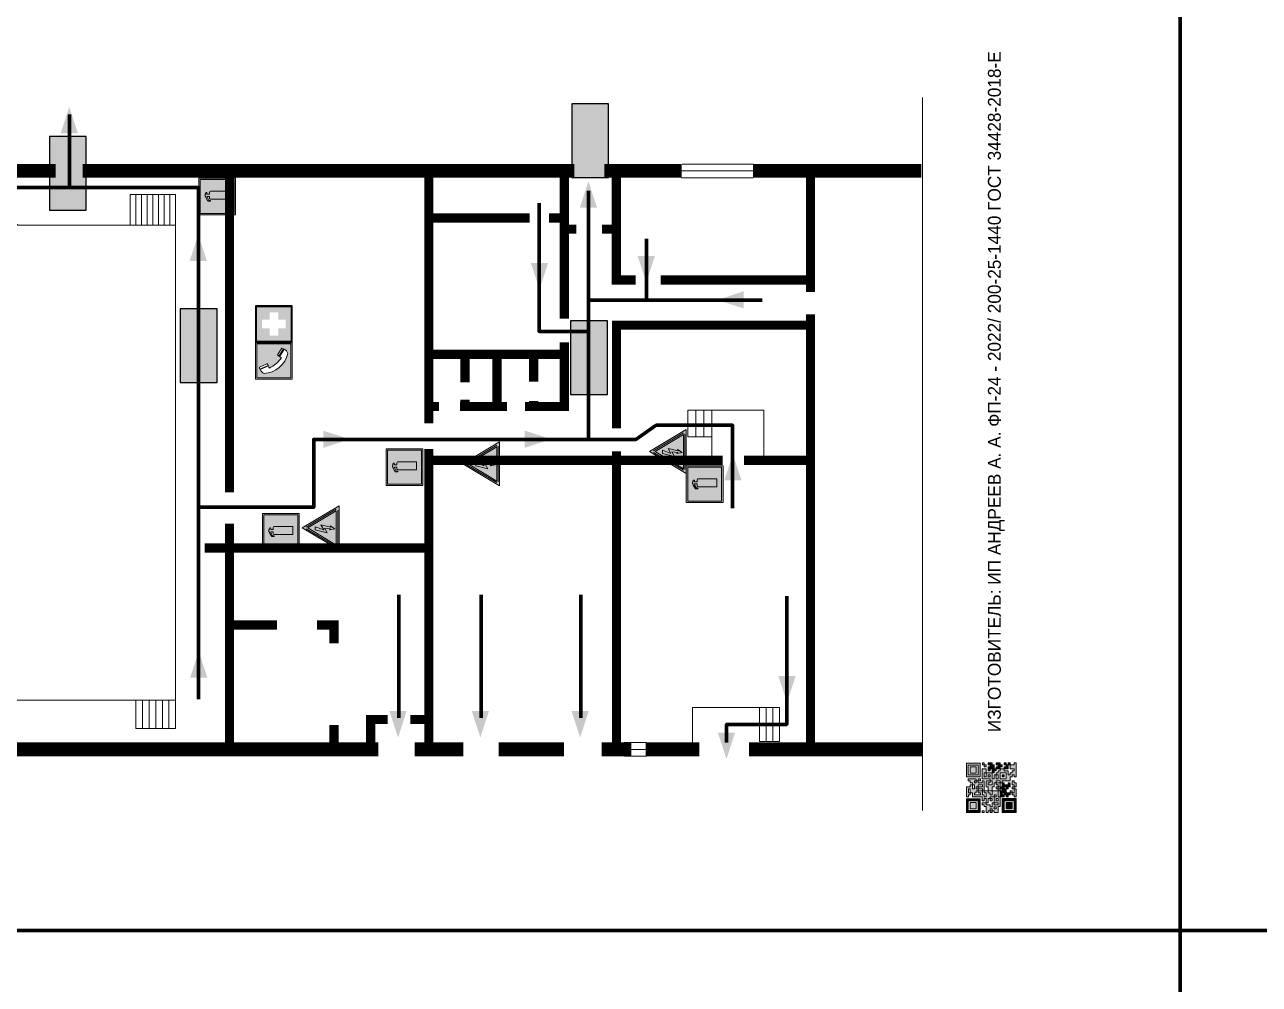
# Model space of a CAD drawing. Header units: millimetres. Extents: x 13114 to 67229, y 22859 to 38520.
# Drawn here: x 20794 to 21062.5, y 25845.2 to 26053.9 of the extents above; entities that cross this region are included whole.
import ezdxf

# ---------------------------------------------------------------- set-up
doc = ezdxf.new("R2010")
doc.units = ezdxf.units.MM
doc.layers.add('План_Штампы', color=7, linetype='Continuous')
doc.styles.add('обычный', font='arial.ttf')

# ---------------------------------------------------------------- blocks, each defined once
blk = doc.blocks.new('A$C3AD82952')
at = {"true_color": 0xf5f5ff}
h = blk.add_hatch(color=7, dxfattribs=at)
h.dxf.hatch_style = 1
h.paths.add_polyline_path([(8.21, 8.73, 0.414214), (7.89, 9.05), (7.22, 9.05), (7.22, 9.92), (7.59, 9.92, 1), (7.57, 10.36), (7.22, 10.36), (7.22, 10.6), (6.43, 10.6), (6.43, 10.36), (6.01, 10.36), (4.74, 9.59), (4.74, 8.69), (4.98, 8.73), (4.98, 9.26), (6.12, 9.91), (6.43, 9.91), (6.43, 9.05), (5.76, 9.05, 0.414214), (5.44, 8.73), (5.44, 2.2), (8.21, 2.2)], flags=0)
h.paths.add_polyline_path([(12.8, 12.8), (0, 12.8), (0, 0), (12.8, 0)])
h.paths.add_polyline_path([(0.51, 12.29), (12.29, 12.29), (12.29, 0.51), (0.51, 0.51)], flags=16)
h.paths.add_polyline_path([(4.74, 9.59), (6.01, 10.36), (6.43, 10.36), (6.43, 10.6), (7.22, 10.6), (7.22, 10.36), (7.59, 10.36, -0.94586), (7.59, 9.92), (7.22, 9.92), (7.22, 9.05), (7.89, 9.05, -0.414214), (8.21, 8.73), (8.21, 2.2), (5.44, 2.2), (5.44, 8.73, -0.414214), (5.76, 9.05), (6.43, 9.05), (6.43, 9.91), (6.12, 9.91), (4.98, 9.26), (4.98, 8.73), (4.74, 8.69)], flags=0)
h = blk.add_hatch(color=242)
h.dxf.hatch_style = 1
h.paths.add_polyline_path([(12.29, 12.29), (0.51, 12.29), (0.51, 0.51), (12.29, 0.51)])
h.paths.add_polyline_path([(4.74, 8.69), (4.74, 9.59), (6.01, 10.36), (6.43, 10.36), (6.43, 10.6), (7.22, 10.6), (7.22, 10.36), (7.59, 10.36, -0.94586), (7.59, 9.92), (7.22, 9.92), (7.22, 9.05), (7.89, 9.05, -0.414214), (8.21, 8.73), (8.21, 2.2), (5.44, 2.2), (5.44, 8.73, -0.414214), (5.76, 9.05), (6.43, 9.05), (6.43, 9.91), (6.12, 9.91), (4.98, 9.26), (4.98, 8.73)], flags=16)
h = blk.add_hatch(color=7, dxfattribs=at)
h.dxf.hatch_style = 1
h.paths.add_polyline_path([(8.21, 8.73, 0.414214), (7.89, 9.05), (7.22, 9.05), (7.22, 9.92), (7.59, 9.92, 1), (7.57, 10.36), (7.22, 10.36), (7.22, 10.6), (6.43, 10.6), (6.43, 10.36), (6.01, 10.36), (4.74, 9.59), (4.74, 8.69), (4.98, 8.73), (4.98, 9.26), (6.12, 9.91), (6.43, 9.91), (6.43, 9.05), (5.76, 9.05, 0.414214), (5.44, 8.73), (5.44, 2.2), (8.21, 2.2)])
at = {"color": 242, "lineweight": 5}
for p, q in [((0, 0), (0, 12.8)), ((0, 12.8), (12.8, 12.8)), ((6.01, 10.36), (4.74, 9.59)), ((4.74, 9.59), (4.74, 8.69)), ((4.74, 8.69), (4.98, 8.73)), ((4.98, 9.26), (6.12, 9.91)), ((4.98, 8.73), (4.98, 9.26)), ((5.44, 2.2), (5.44, 8.73)), ((5.76, 9.05), (6.43, 9.05)), ((6.01, 10.36), (6.43, 10.36)), ((6.12, 9.91), (6.43, 9.91)), ((7.22, 10.6), (6.43, 10.6)), ((6.43, 10.6), (6.43, 10.36)), ((6.43, 9.91), (6.43, 9.05)), ((7.22, 10.36), (7.22, 10.6)), ((7.59, 10.36), (7.22, 10.36)), ((7.22, 9.05), (7.22, 9.92)), ((7.59, 9.92), (7.22, 9.92)), ((7.89, 9.05), (7.22, 9.05)), ((8.21, 2.2), (8.21, 8.73)), ((12.8, 0), (12.8, 12.8)), ((0, 0), (12.8, 0)), ((5.44, 2.2), (8.21, 2.2))]:
    blk.add_line(p, q, dxfattribs=at)
blk.add_lwpolyline([(0.51, 12.29), (12.29, 12.29), (12.29, 0.51), (0.51, 0.51)], close=True, dxfattribs=at)
for centre, radius, start, end in [((5.76, 8.73), 0.32, 90, 180), ((7.58, 10.14), 0.223, 273.1875, 86.8125), ((7.89, 8.73), 0.32, 0, 90)]:
    blk.add_arc(centre, radius, start, end, dxfattribs=at)
blk = doc.blocks.new('A$C3E6D3DDE')
at = {"lineweight": 5}
h = blk.add_hatch(color=40, dxfattribs=at)
h.paths.add_polyline_path([(24.1, 1.45), (16.46, -11.35), (31.74, -11.35)])
h.paths.add_polyline_path([(24.09, -0.46), (30.03, -10.41), (18.14, -10.41)], flags=16)
h.paths.add_polyline_path([(24.54, -3.08), (23.41, -6.02), (25.13, -5.01), (24.33, -8.5), (24.82, -8.27), (23.79, -9.86), (23.4, -8.04), (23.8, -8.43), (24.04, -6.29), (22.39, -7.25), (23.44, -3.08)], flags=0)
h = blk.add_hatch(color=256, dxfattribs=at)
h.paths.add_polyline_path([(24.37, 0.03, 0.567511), (23.82, 0.03), (17.59, -10.4, 0.582454), (17.86, -10.88), (30.32, -10.88, 0.582149), (30.6, -10.4)])
h.paths.add_polyline_path([(24.09, -0.46), (18.14, -10.41), (30.03, -10.41)], flags=16)
h.paths.add_polyline_path([(24.54, -3.08), (23.41, -6.02), (25.13, -5.01), (24.33, -8.5), (24.82, -8.27), (23.79, -9.86), (23.4, -8.04), (23.8, -8.43), (24.04, -6.29), (22.39, -7.25), (23.44, -3.08)], flags=0)
h = blk.add_hatch(color=40, dxfattribs=at)
h.paths.add_polyline_path([(24.09, -0.46), (18.14, -10.41), (30.03, -10.41)])
h.paths.add_polyline_path([(24.82, -8.27), (23.79, -9.86), (23.4, -8.04), (23.8, -8.43), (24.04, -6.29), (22.39, -7.25), (23.44, -3.08), (24.54, -3.08), (23.41, -6.02), (25.13, -5.01), (24.33, -8.5)], flags=16)
at = {"color": 40, "lineweight": 5}
for p, q in [((16.46, -11.35), (24.1, 1.45)), ((24.1, 1.45), (31.74, -11.35))]:
    blk.add_line(p, q, dxfattribs=at)
at = {"lineweight": 5}
for p, q in [((17.59, -10.4), (23.82, 0.03)), ((24.37, 0.03), (30.6, -10.4)), ((18.14, -10.41), (24.09, -0.46)), ((23.44, -3.08), (22.39, -7.25)), ((23.41, -6.02), (24.54, -3.08)), ((24.54, -3.08), (23.44, -3.08)), ((24.09, -0.46), (30.03, -10.41)), ((22.39, -7.25), (24.04, -6.29)), ((23.8, -8.43), (23.4, -8.04)), ((23.4, -8.04), (23.79, -9.86)), ((25.13, -5.01), (23.41, -6.02)), ((23.79, -9.86), (24.82, -8.27)), ((24.04, -6.29), (23.8, -8.43)), ((24.33, -8.5), (25.13, -5.01)), ((24.82, -8.27), (24.33, -8.5)), ((17.86, -10.88), (30.32, -10.88)), ((18.14, -10.41), (30.03, -10.41))]:
    blk.add_line(p, q, dxfattribs=at)
at = {"color": 50, "lineweight": 5}
blk.add_line((31.74, -11.35), (16.46, -11.35), dxfattribs=at)
blk = doc.blocks.new('A$C456E1F9C')
at = {"lineweight": 5}
h = blk.add_hatch(color=242, dxfattribs=at)
h.paths.add_polyline_path([(0.51, -1.47), (0.51, -13.26), (12.29, -13.26), (12.29, -1.47)])
h.paths.add_polyline_path([(5.42, -4.95, -0.254479), (4.78, -5.4), (3.52, -2.53, -0.209735), (4.23, -2.4)], flags=16)
h.paths.add_polyline_path([(8.53, -8.6), (10.87, -10.17), (10.54, -10.76), (8.03, -9.13, -0.192251)], flags=16)
h.paths.add_polyline_path([(4.61, -5.49, 0.005518), (3.87, -5.72, 0.128647), (7.49, -10.01, 0.00809), (7.83, -9.33), (10.47, -10.97, -0.16736), (8.99, -12.25, -0.327862), (1.95, -3.95, -0.166952), (3.36, -2.62)], flags=16)
at = {"color": 242, "lineweight": 5}
for p, q in [((0, -13.77), (0, -0.97)), ((12.8, -0.97), (0, -0.97)), ((4.61, -5.49), (3.36, -2.62)), ((3.52, -2.53), (4.78, -5.4)), ((4.23, -2.4), (5.42, -4.95)), ((12.8, -13.77), (12.8, -0.97)), ((7.83, -9.33), (10.47, -10.97)), ((8.03, -9.13), (10.54, -10.76)), ((10.81, -10.12), (8.53, -8.6)), ((10.54, -10.76), (10.8, -10.3)), ((10.8, -10.3), (10.81, -10.12)), ((0, -13.77), (12.8, -13.77))]:
    blk.add_line(p, q, dxfattribs=at)
blk.add_lwpolyline([(0.51, -1.47), (12.29, -1.47), (12.29, -13.26), (0.51, -13.26)], close=True, dxfattribs=at)
for centre, radius, start, end in [((4.59, -5.34), 2.99, 114.2845, 152.1974), ((11.12, -3.31), 9.19, 183.9915, 256.6009), ((4.02, -3.27), 0.891, 76.3284, 123.7092), ((14.98, -39.1), 35.17, 107.1487, 108.4135), ((13.86, -0.94), 11.08, 205.5536, 234.8762), ((4.68, -4.59), 0.824, 276.9621, 334.0723), ((-13.31, 0.8), 23.44, 332.5487, 334.4027), ((8.94, -9.5), 0.989, 114.4092, 157.9388), ((7.87, -9.46), 3, 291.9291, 329.9329)]:
    blk.add_arc(centre, radius, start, end, dxfattribs=at)
blk = doc.blocks.new('A$C18900ED3')
h = blk.add_hatch(color=126)
h.paths.add_polyline_path([(-0.18, -0.18), (-7.02, -0.18), (-7.02, -7.02), (-0.18, -7.02)])
h.paths.add_polyline_path([(-5.89, -4.46), (-5.89, -2.77), (-4.46, -2.77), (-4.46, -1.31), (-2.77, -1.31), (-2.77, -2.77), (-1.33, -2.77), (-1.33, -4.46), (-2.77, -4.46), (-2.77, -5.89), (-4.46, -5.89), (-4.46, -4.46)], flags=16)
at = {"color": 126}
for p, q in [((-7.2, 0), (-7.2, -7.2)), ((0, 0), (-7.2, 0)), ((0, -7.2), (0, 0)), ((-7.02, -7.02), (-7.02, -0.18)), ((-7.02, -0.18), (-0.18, -0.18)), ((-0.18, -0.18), (-0.18, -7.02)), ((-7.2, -7.2), (0, -7.2)), ((-0.18, -7.02), (-7.02, -7.02))]:
    blk.add_line(p, q, dxfattribs=at)
blk = doc.blocks.new('QR')
at = {"lineweight": 0}
h = blk.add_hatch(color=256, dxfattribs=at)
h.dxf.hatch_style = 1
h.paths.add_polyline_path([(9241.16, 2687.38), (9242.01, 2687.38), (9242.01, 2687.83), (9241.59, 2687.83), (9241.59, 2688.68), (9239.45, 2688.68), (9239.45, 2688.25), (9239.86, 2688.25), (9239.86, 2687.83), (9240.29, 2687.83), (9240.29, 2688.25), (9241.16, 2688.25), (9241.16, 2687.83), (9240.29, 2687.83), (9240.29, 2687.38), (9239.45, 2687.38), (9239.45, 2685.22), (9238.57, 2685.22), (9238.57, 2684.8), (9239.02, 2684.8), (9239.02, 2684.37), (9238.13, 2684.37), (9238.13, 2683.92), (9239.02, 2683.92), (9239.02, 2683.5), (9239.44, 2683.5), (9239.44, 2682.64), (9239.87, 2682.64), (9239.87, 2682.18), (9239.44, 2682.18), (9239.44, 2682.64), (9238.13, 2682.64), (9238.13, 2681.76), (9237.71, 2681.76), (9237.71, 2682.64), (9238.13, 2682.64), (9238.13, 2683.07), (9237.27, 2683.07), (9237.27, 2683.51), (9237.71, 2683.51), (9237.71, 2684.37), (9238.13, 2684.37), (9238.13, 2685.22), (9237.71, 2685.22), (9237.71, 2684.8), (9237.28, 2684.8), (9237.28, 2684.38), (9235.98, 2684.38), (9235.98, 2683.92), (9236.4, 2683.92), (9236.4, 2683.49), (9236.84, 2683.49), (9236.84, 2683.07), (9236.4, 2683.07), (9236.4, 2682.64), (9235.98, 2682.64), (9235.98, 2681.76), (9237.29, 2681.76), (9237.29, 2681.33), (9239.43, 2681.33), (9239.43, 2681.76), (9240.74, 2681.76), (9240.74, 2683.05), (9239.87, 2683.05), (9239.87, 2683.5), (9240.29, 2683.5), (9240.29, 2683.91), (9240.74, 2683.91), (9240.74, 2684.81), (9240.29, 2684.81), (9240.29, 2684.79), (9240.29, 2684.37), (9239.45, 2684.37), (9239.45, 2684.8), (9239.87, 2684.8), (9239.87, 2685.21), (9240.74, 2685.21), (9240.74, 2686.1), (9240.29, 2686.1), (9240.29, 2685.64), (9239.86, 2685.64), (9239.86, 2686.95), (9240.29, 2686.95), (9240.29, 2686.52), (9240.74, 2686.52), (9240.74, 2686.1), (9241.16, 2686.1), (9241.16, 2686.53), (9241.59, 2686.53), (9241.59, 2686.1), (9242.02, 2686.1), (9242.02, 2685.21), (9241.59, 2685.21), (9241.59, 2686.1), (9241.16, 2686.1), (9241.16, 2685.21), (9240.74, 2685.21), (9240.74, 2684.81), (9242.89, 2684.81), (9242.89, 2685.22), (9242.47, 2685.22), (9242.47, 2686.11), (9242.89, 2686.11), (9242.89, 2686.52), (9242.46, 2686.52), (9242.46, 2686.95), (9242.89, 2686.95), (9242.89, 2686.52), (9243.32, 2686.52), (9243.32, 2688.26), (9242.9, 2688.26), (9242.9, 2687.83), (9242.47, 2687.83), (9242.47, 2687.38), (9242.01, 2687.38), (9242.01, 2686.94), (9241.16, 2686.94)])
h.paths.add_polyline_path([(9239.02, 2682.18), (9239.02, 2681.76), (9238.54, 2681.76), (9238.54, 2682.18)], flags=16)
h.paths.add_polyline_path([(9237.27, 2682.65), (9237.27, 2682.19), (9236.83, 2682.19), (9236.83, 2682.65)], flags=16)
h = blk.add_hatch(color=256, dxfattribs=at)
h.dxf.hatch_style = 1
h.paths.add_polyline_path([(9238.15, 2687.83), (9236.83, 2687.83), (9236.83, 2686.52), (9238.15, 2686.52)], flags=0)
h.paths.add_polyline_path([(9239.01, 2685.65), (9239.01, 2688.68), (9235.98, 2688.68), (9235.98, 2685.65)])
h.paths.add_polyline_path([(9236.41, 2686.1), (9236.41, 2688.26), (9238.56, 2688.26), (9238.56, 2686.1)], flags=16)
h.paths.add_polyline_path([(9236.83, 2686.52), (9236.83, 2687.83), (9238.15, 2687.83), (9238.15, 2686.52)], flags=0)
h = blk.add_hatch(color=256, dxfattribs=at)
h.dxf.hatch_style = 1
h.paths.add_polyline_path([(9238.15, 2686.52), (9238.15, 2687.83), (9236.83, 2687.83), (9236.83, 2686.52)])
h.paths.add_polyline_path([(9245.91, 2686.52), (9245.91, 2687.83), (9244.59, 2687.83), (9244.59, 2686.52)], flags=0)
h.paths.add_polyline_path([(9246.77, 2685.65), (9246.77, 2688.68), (9243.74, 2688.68), (9243.74, 2685.65)])
h.paths.add_polyline_path([(9244.17, 2686.1), (9244.17, 2688.26), (9246.32, 2688.26), (9246.32, 2686.1)], flags=16)
h.paths.add_polyline_path([(9244.59, 2686.52), (9244.59, 2687.83), (9245.91, 2687.83), (9245.91, 2686.52)], flags=0)
h = blk.add_hatch(color=256, dxfattribs=at)
h.dxf.hatch_style = 1
h.paths.add_polyline_path([(9240.75, 2681.76), (9240.75, 2681.35), (9241.17, 2681.35), (9241.17, 2681.76)])
h.paths.add_polyline_path([(9241.6, 2682.18), (9241.17, 2682.18), (9241.17, 2681.76), (9241.6, 2681.76)])
h.paths.add_polyline_path([(9242.47, 2681.34), (9242.47, 2682.19), (9242.02, 2682.19), (9242.02, 2681.76), (9241.6, 2681.76), (9241.6, 2681.34)])
h.paths.add_polyline_path([(9239.87, 2678.3), (9239.44, 2678.3), (9239.44, 2677.89), (9241.17, 2677.89), (9241.17, 2678.3), (9240.28, 2678.3), (9240.28, 2678.73), (9239.87, 2678.73)])
h.paths.add_polyline_path([(9240.75, 2678.73), (9240.75, 2679.19), (9240.28, 2679.19), (9240.28, 2678.73)])
h.paths.add_polyline_path([(9241.6, 2678.73), (9241.17, 2678.73), (9241.17, 2678.3), (9241.6, 2678.3)])
h.paths.add_polyline_path([(9242.02, 2678.3), (9241.6, 2678.3), (9241.6, 2677.89), (9242.48, 2677.89), (9242.48, 2678.31), (9242.9, 2678.31), (9242.9, 2678.73), (9242.02, 2678.73)])
h.paths.add_polyline_path([(9246.36, 2684.37), (9246.36, 2684.79), (9245.93, 2684.79), (9245.93, 2684.37)])
h.paths.add_polyline_path([(9246.78, 2685.2), (9246.36, 2685.2), (9246.36, 2684.79), (9246.78, 2684.79)])
h.paths.add_polyline_path([(9245.91, 2687.83), (9244.59, 2687.83), (9244.59, 2686.52), (9245.91, 2686.52)])
h = blk.add_hatch(color=256, dxfattribs=at)
h.dxf.hatch_style = 1
h.paths.add_polyline_path([(9243.32, 2686.11), (9242.89, 2686.11), (9242.89, 2685.64), (9243.32, 2685.64)])
h.paths.add_polyline_path([(9239.02, 2683.07), (9239.02, 2683.5), (9238.56, 2683.5), (9238.56, 2683.07)])
h.paths.add_polyline_path([(9236.4, 2684.8), (9236.4, 2685.22), (9235.98, 2685.22), (9235.98, 2684.8)])
h.paths.add_polyline_path([(9236.4, 2683.07), (9236.4, 2683.49), (9235.98, 2683.49), (9235.98, 2683.07)])
h = blk.add_hatch(color=256, dxfattribs=at)
h.dxf.hatch_style = 1
h.paths.add_polyline_path([(9243.32, 2682.64), (9243.32, 2683.07), (9244.62, 2683.07), (9244.62, 2684.37), (9243.74, 2684.37), (9243.74, 2684.8), (9244.62, 2684.8), (9244.62, 2684.37), (9245.48, 2684.37), (9245.48, 2685.22), (9243.32, 2685.22), (9243.32, 2683.5), (9242.89, 2683.5), (9242.89, 2683.06), (9242.01, 2683.06), (9242.01, 2683.91), (9242.47, 2683.91), (9242.47, 2683.5), (9242.89, 2683.5), (9242.89, 2684.38), (9241.59, 2684.38), (9241.59, 2683.91), (9240.74, 2683.91), (9240.74, 2683.05), (9241.59, 2683.05), (9241.59, 2682.64), (9242.47, 2682.64), (9242.47, 2682.19), (9242.91, 2682.19), (9242.91, 2681.34), (9242.48, 2681.34), (9242.48, 2680.91), (9242.91, 2680.91), (9242.91, 2679.17), (9243.75, 2679.17), (9243.75, 2678.73), (9244.2, 2678.73), (9244.2, 2678.3), (9243.75, 2678.3), (9243.75, 2677.88), (9246.78, 2677.88), (9246.78, 2678.3), (9246.35, 2678.3), (9246.35, 2679.19), (9245.48, 2679.19), (9245.48, 2678.31), (9245.05, 2678.31), (9245.05, 2678.73), (9244.62, 2678.73), (9244.62, 2679.19), (9244.2, 2679.19), (9244.2, 2679.61), (9245.05, 2679.61), (9245.05, 2680.46), (9245.48, 2680.46), (9245.48, 2681.34), (9245.04, 2681.34), (9245.04, 2681.76), (9244.63, 2681.76), (9244.63, 2682.19), (9244.21, 2682.19), (9244.21, 2681.76), (9243.32, 2681.76), (9243.32, 2682.19), (9244.21, 2682.19), (9244.21, 2682.64)])
h.paths.add_polyline_path([(9243.75, 2683.49), (9243.75, 2683.92), (9244.21, 2683.92), (9244.21, 2683.49)], flags=16)
h.paths.add_polyline_path([(9243.32, 2681.34), (9244.63, 2681.34), (9244.63, 2680.04), (9243.32, 2680.04)], flags=16)
h.paths.add_polyline_path([(9243.76, 2680.89), (9244.18, 2680.89), (9244.18, 2680.48), (9243.76, 2680.48)], flags=0)
h = blk.add_hatch(color=256, dxfattribs=at)
h.dxf.hatch_style = 1
h.paths.add_polyline_path([(9246.36, 2683.07), (9246.78, 2683.07), (9246.78, 2683.92), (9246.36, 2683.92), (9246.36, 2683.49), (9245.92, 2683.49), (9245.92, 2683.92), (9245.06, 2683.92), (9245.06, 2683.49), (9245.48, 2683.49), (9245.48, 2683.07), (9244.62, 2683.07), (9244.62, 2682.65), (9245.05, 2682.65), (9245.05, 2682.18), (9245.48, 2682.18), (9245.48, 2682.65), (9246.36, 2682.65)])
h.paths.add_polyline_path([(9246.78, 2682.18), (9246.36, 2682.18), (9246.36, 2681.75), (9245.92, 2681.75), (9245.92, 2682.18), (9245.48, 2682.18), (9245.48, 2681.34), (9245.48, 2681.34), (9245.94, 2681.34), (9245.94, 2680.91), (9246.36, 2680.91), (9246.36, 2681.34), (9246.78, 2681.34)])
h = blk.add_hatch(color=256, dxfattribs=at)
h.dxf.hatch_style = 1
h.paths.add_polyline_path([(9235.98, 2680.9), (9235.98, 2677.86), (9239.02, 2677.86), (9239.02, 2680.9)])
h.paths.add_polyline_path([(9238.57, 2680.48), (9238.57, 2678.32), (9236.41, 2678.32), (9236.41, 2680.48)], flags=16)
h.paths.add_polyline_path([(9238.15, 2680.05), (9238.15, 2678.74), (9236.83, 2678.74), (9236.83, 2680.05)], flags=0)
h = blk.add_hatch(color=256, dxfattribs=at)
h.dxf.hatch_style = 1
h.paths.add_polyline_path([(9238.15, 2680.05), (9236.83, 2680.05), (9236.83, 2678.74), (9238.15, 2678.74)])
h = blk.add_hatch(color=256, dxfattribs=at)
h.dxf.hatch_style = 1
h.paths.add_polyline_path([(9242.02, 2680.46), (9242.48, 2680.46), (9242.48, 2680.91), (9241.58, 2680.91), (9241.58, 2681.35), (9241.17, 2681.35), (9241.17, 2680.91), (9240.75, 2680.91), (9240.75, 2681.33), (9239.43, 2681.33), (9239.43, 2680.46), (9239.86, 2680.46), (9239.86, 2680.92), (9240.3, 2680.92), (9240.3, 2680.46), (9239.86, 2680.46), (9239.86, 2680.04), (9239.44, 2680.04), (9239.44, 2679.62), (9239.86, 2679.62), (9239.86, 2679.19), (9240.29, 2679.19), (9240.29, 2680.03), (9241.18, 2680.03), (9241.18, 2680.47), (9241.6, 2680.47), (9241.6, 2680.03), (9241.18, 2680.03), (9241.18, 2679.61), (9241.6, 2679.61), (9241.6, 2679.19), (9242.47, 2679.19), (9242.47, 2679.6), (9242.02, 2679.6)])
h = blk.add_hatch(color=256, dxfattribs=at)
h.dxf.hatch_style = 1
h.paths.add_polyline_path([(9244.18, 2680.48), (9244.18, 2680.89), (9243.76, 2680.89), (9243.76, 2680.48)])
h = blk.add_hatch(color=256, dxfattribs=at)
h.dxf.hatch_style = 1
h.paths.add_polyline_path([(9245.93, 2680.04), (9245.93, 2680.46), (9245.48, 2680.46), (9245.48, 2679.62), (9246.35, 2679.62), (9246.35, 2680.04)])
h.paths.add_polyline_path([(9246.78, 2680.04), (9246.78, 2680.46), (9246.35, 2680.46), (9246.35, 2680.04)])
h.paths.add_polyline_path([(9246.78, 2679.18), (9246.78, 2679.62), (9246.35, 2679.62), (9246.35, 2679.18)])
for points in [[(9237.71, 2685.22), (9238.13, 2685.22), (9238.13, 2684.37), (9237.71, 2684.37), (9237.71, 2683.51), (9237.27, 2683.51), (9237.27, 2683.07), (9238.13, 2683.07), (9238.13, 2682.64), (9237.71, 2682.64), (9237.71, 2681.76), (9238.13, 2681.76), (9238.13, 2682.64), (9239.44, 2682.64), (9239.44, 2683.5), (9239.02, 2683.5), (9239.02, 2683.07), (9238.56, 2683.07), (9238.56, 2683.5), (9239.02, 2683.5), (9239.02, 2683.92), (9238.13, 2683.92), (9238.13, 2684.37), (9239.02, 2684.37), (9239.02, 2684.8), (9238.57, 2684.8), (9238.57, 2685.22), (9239.45, 2685.22), (9239.45, 2687.38), (9240.29, 2687.38), (9240.29, 2687.83), (9239.86, 2687.83), (9239.86, 2688.25), (9239.45, 2688.25), (9239.45, 2688.68), (9241.59, 2688.68), (9241.59, 2687.83), (9242.01, 2687.83), (9242.01, 2687.38), (9242.47, 2687.38), (9242.47, 2687.83), (9242.9, 2687.83), (9242.9, 2688.26), (9243.32, 2688.26), (9243.32, 2686.52), (9242.89, 2686.52), (9242.89, 2686.11), (9243.32, 2686.11), (9243.32, 2685.64), (9242.89, 2685.64), (9242.89, 2686.11), (9242.47, 2686.11), (9242.47, 2685.22), (9242.89, 2685.22), (9242.89, 2684.81), (9240.74, 2684.81), (9240.74, 2683.91), (9241.59, 2683.91), (9241.59, 2684.38), (9242.89, 2684.38), (9242.89, 2683.5), (9242.47, 2683.5), (9242.47, 2683.91), (9242.01, 2683.91), (9242.01, 2683.06), (9242.89, 2683.06), (9242.89, 2683.5), (9243.32, 2683.5), (9243.32, 2685.22), (9245.48, 2685.22), (9245.48, 2684.37), (9244.62, 2684.37), (9244.62, 2683.07), (9245.48, 2683.07), (9245.48, 2683.49), (9245.06, 2683.49), (9245.06, 2683.92), (9245.92, 2683.92), (9245.92, 2683.49), (9246.36, 2683.49), (9246.36, 2683.92), (9246.78, 2683.92), (9246.78, 2683.07), (9246.36, 2683.07), (9246.36, 2682.65), (9245.48, 2682.65), (9245.48, 2682.18), (9245.92, 2682.18), (9245.92, 2681.75), (9246.36, 2681.75), (9246.36, 2682.18), (9246.78, 2682.18), (9246.78, 2681.34), (9246.36, 2681.34), (9246.36, 2680.91), (9245.94, 2680.91), (9245.94, 2681.34), (9245.48, 2681.34), (9245.48, 2680.46), (9245.93, 2680.46), (9245.93, 2680.04), (9246.35, 2680.04), (9246.35, 2680.46), (9246.78, 2680.46), (9246.78, 2680.04), (9246.78, 2680.04), (9246.35, 2680.04), (9246.35, 2679.62), (9246.78, 2679.62), (9246.78, 2679.18), (9246.35, 2679.18), (9246.35, 2678.3), (9246.78, 2678.3), (9246.78, 2677.88), (9243.75, 2677.88), (9243.75, 2678.3), (9244.2, 2678.3), (9244.2, 2678.73), (9243.75, 2678.73), (9243.75, 2679.17), (9242.91, 2679.17), (9242.91, 2680.91), (9242.48, 2680.91), (9242.48, 2680.46), (9242.02, 2680.46), (9242.02, 2679.6), (9242.47, 2679.6), (9242.47, 2679.19), (9241.6, 2679.19), (9241.6, 2679.61), (9241.18, 2679.61), (9241.18, 2680.03), (9240.29, 2680.03), (9240.29, 2679.19), (9240.75, 2679.19), (9240.75, 2678.73), (9240.28, 2678.73), (9240.28, 2678.3), (9241.17, 2678.3), (9241.17, 2678.73), (9241.6, 2678.73), (9241.6, 2678.3), (9242.02, 2678.3), (9242.02, 2678.73), (9242.9, 2678.73), (9242.9, 2678.31), (9242.48, 2678.31), (9242.48, 2677.89), (9241.6, 2677.89), (9241.6, 2678.3), (9241.17, 2678.3), (9241.17, 2677.89), (9239.44, 2677.89), (9239.44, 2678.3), (9239.87, 2678.3), (9239.87, 2678.73), (9240.28, 2678.73), (9240.28, 2679.19), (9240.29, 2679.19), (9239.86, 2679.19), (9239.86, 2679.62), (9239.44, 2679.62), (9239.44, 2680.04), (9239.86, 2680.04), (9239.86, 2680.46), (9239.43, 2680.46), (9239.43, 2681.33), (9237.29, 2681.33), (9237.29, 2681.76), (9235.98, 2681.76), (9235.98, 2682.64), (9236.4, 2682.64), (9236.4, 2683.07), (9235.98, 2683.07), (9235.98, 2683.49), (9236.4, 2683.49), (9236.4, 2683.92), (9235.98, 2683.92), (9235.98, 2684.38), (9237.28, 2684.38), (9237.28, 2684.8), (9237.71, 2684.8), (9237.71, 2685.22), (9237.92, 2685.22)], [(9240.74, 2685.21), (9239.87, 2685.21), (9239.87, 2684.8), (9239.45, 2684.8), (9239.45, 2684.37), (9240.29, 2684.37), (9240.29, 2684.79), (9240.29, 2684.81), (9240.74, 2684.81), (9240.74, 2685.21), (9239.87, 2685.21)], [(9240.74, 2686.1), (9240.74, 2686.52), (9240.29, 2686.52), (9240.29, 2686.95), (9239.86, 2686.95), (9239.86, 2685.64), (9240.29, 2685.64), (9240.29, 2686.1), (9240.74, 2686.1), (9240.74, 2686.52)], [(9240.74, 2683.05), (9240.74, 2681.76), (9239.43, 2681.76), (9239.43, 2681.33), (9240.75, 2681.33), (9240.75, 2681.35), (9240.75, 2680.91), (9241.17, 2680.91), (9241.17, 2681.35), (9241.58, 2681.35), (9241.58, 2680.91), (9242.48, 2680.91), (9242.48, 2681.34), (9242.91, 2681.34), (9242.91, 2682.19), (9242.47, 2682.19), (9242.47, 2682.64), (9241.59, 2682.64), (9241.59, 2683.05), (9240.74, 2683.05)], [(9240.74, 2683.91), (9240.29, 2683.91), (9240.29, 2683.5), (9239.87, 2683.5), (9239.87, 2683.05), (9240.74, 2683.05), (9240.74, 2683.91)], [(9241.6, 2681.76), (9242.02, 2681.76), (9242.02, 2682.19), (9242.47, 2682.19), (9242.47, 2681.34), (9241.6, 2681.34), (9241.6, 2681.76)], [(9244.62, 2683.07), (9243.32, 2683.07), (9243.32, 2682.64), (9244.21, 2682.64), (9244.21, 2682.19), (9243.32, 2682.19), (9243.32, 2681.76), (9244.21, 2681.76), (9244.21, 2682.19), (9244.63, 2682.19), (9244.63, 2681.76), (9245.04, 2681.76), (9245.04, 2681.34), (9245.48, 2681.34)], [(9244.62, 2684.37), (9244.62, 2684.8), (9243.74, 2684.8), (9243.74, 2684.37), (9244.62, 2684.37)], [(9245.48, 2682.18), (9245.05, 2682.18), (9245.05, 2682.65), (9244.62, 2682.65), (9244.62, 2683.07)], [(9245.48, 2682.18), (9245.48, 2681.34)], [(9239.86, 2680.46), (9239.86, 2680.92), (9240.3, 2680.92), (9240.3, 2680.46), (9239.86, 2680.46)], [(9245.48, 2680.46), (9245.05, 2680.46), (9245.05, 2679.61), (9244.2, 2679.61), (9244.2, 2679.19), (9244.62, 2679.19), (9244.62, 2678.73), (9245.05, 2678.73), (9245.05, 2678.31), (9245.48, 2678.31), (9245.48, 2679.19), (9246.35, 2679.19), (9246.35, 2679.07)], [(9246.35, 2679.62), (9245.48, 2679.62), (9245.48, 2680.46)], [(9245.48, 2680.46), (9245.48, 2679.62), (9246.35, 2679.62), (9246.35, 2680.04), (9245.93, 2680.04), (9245.93, 2680.46), (9245.48, 2680.46), (9245.48, 2679.62)], [(9246.35, 2679.62), (9246.35, 2679.18)]]:
    blk.add_lwpolyline(points, dxfattribs=at)
for points in [[(9235.98, 2685.65), (9239.01, 2685.65), (9239.01, 2688.68), (9235.98, 2688.68)], [(9236.41, 2688.26), (9238.56, 2688.26), (9238.56, 2686.1), (9236.41, 2686.1)], [(9236.83, 2687.83), (9238.15, 2687.83), (9238.15, 2686.52), (9236.83, 2686.52)], [(9240.29, 2687.83), (9241.16, 2687.83), (9241.16, 2688.25), (9240.29, 2688.25)], [(9240.29, 2688.25), (9241.16, 2688.25), (9241.16, 2687.83), (9240.29, 2687.83)], [(9243.74, 2685.65), (9246.77, 2685.65), (9246.77, 2688.68), (9243.74, 2688.68)], [(9244.17, 2688.26), (9246.32, 2688.26), (9246.32, 2686.1), (9244.17, 2686.1)], [(9244.59, 2687.83), (9245.91, 2687.83), (9245.91, 2686.52), (9244.59, 2686.52)], [(9235.98, 2684.8), (9236.4, 2684.8), (9236.4, 2685.22), (9235.98, 2685.22)], [(9241.16, 2686.1), (9240.74, 2686.1), (9240.74, 2685.21), (9241.16, 2685.21)], [(9242.01, 2687.38), (9241.16, 2687.38), (9241.16, 2686.94), (9242.01, 2686.94)], [(9241.16, 2687.38), (9242.01, 2687.38), (9242.01, 2686.94), (9241.16, 2686.94)], [(9241.16, 2686.53), (9241.59, 2686.53), (9241.59, 2686.1), (9241.16, 2686.1)], [(9241.59, 2686.1), (9242.02, 2686.1), (9242.02, 2685.21), (9241.59, 2685.21)], [(9242.89, 2686.52), (9242.46, 2686.52), (9242.46, 2686.95), (9242.89, 2686.95)], [(9246.36, 2685.2), (9246.78, 2685.2), (9246.78, 2684.79), (9246.36, 2684.79)], [(9236.4, 2683.07), (9236.84, 2683.07), (9236.84, 2683.49), (9236.4, 2683.49)], [(9236.83, 2682.19), (9237.27, 2682.19), (9237.27, 2682.65), (9236.83, 2682.65)], [(9238.54, 2682.18), (9239.02, 2682.18), (9239.02, 2681.76), (9238.54, 2681.76)], [(9239.44, 2682.64), (9239.87, 2682.64), (9239.87, 2682.18), (9239.44, 2682.18)], [(9241.17, 2682.18), (9241.6, 2682.18), (9241.6, 2681.76), (9241.17, 2681.76)], [(9243.75, 2683.92), (9244.21, 2683.92), (9244.21, 2683.49), (9243.75, 2683.49)], [(9245.93, 2684.79), (9246.36, 2684.79), (9246.36, 2684.37), (9245.93, 2684.37)], [(9235.98, 2677.86), (9239.02, 2677.86), (9239.02, 2680.9), (9235.98, 2680.9)], [(9236.41, 2680.48), (9238.57, 2680.48), (9238.57, 2678.32), (9236.41, 2678.32)], [(9236.83, 2680.05), (9238.15, 2680.05), (9238.15, 2678.74), (9236.83, 2678.74)], [(9240.75, 2681.76), (9241.17, 2681.76), (9241.17, 2681.35), (9240.75, 2681.35)], [(9241.18, 2680.03), (9241.6, 2680.03), (9241.6, 2680.47), (9241.18, 2680.47)], [(9243.32, 2680.04), (9244.63, 2680.04), (9244.63, 2681.34), (9243.32, 2681.34)], [(9243.76, 2680.89), (9244.18, 2680.89), (9244.18, 2680.48), (9243.76, 2680.48)]]:
    blk.add_lwpolyline(points, close=True, dxfattribs=at)
blk = doc.blocks.new('A$C7B4425F7')
at = {"true_color": 0xffffff}
blk.add_hatch(color=7, dxfattribs=at).paths.add_polyline_path([(0, 0), (-16, 0), (-16, -8), (0, -8)])
h = blk.add_hatch(color=126)
h.paths.add_polyline_path([(-0.2, -0.2), (-15.8, -0.2), (-15.8, -7.8), (-0.2, -7.8)])
h.paths.add_polyline_path([(-11.76, -2.03), (-11.76, -3.66), (-11.17, -3.66, -0.568275), (-11.17, -6.18), (-12.58, -6.18), (-12.58, -2.03)], flags=16)
h.paths.add_polyline_path([(-13.33, -4.12, -0.495768), (-13.59, -6.18), (-15.03, -6.18), (-15.03, -2.03), (-13.59, -2.03, -0.487973)], flags=16)
h.paths.add_polyline_path([(-10.25, -2.03), (-9.48, -2.03), (-9.48, -6.18), (-10.25, -6.18)], flags=16)
h.paths.add_polyline_path([(-13.84, -3.69), (-14.24, -3.69), (-14.24, -3.03), (-13.9, -3.03, -0.692621)], flags=0)
h.paths.add_polyline_path([(-9.15, -2.03), (-8.4, -2.03), (-8.04, -3.07), (-7.68, -2.03), (-6.93, -2.03), (-7.64, -4.1), (-6.93, -6.18), (-7.68, -6.18), (-8.04, -5.14), (-8.4, -6.18), (-9.15, -6.18), (-8.44, -4.1)], flags=16)
h.paths.add_polyline_path([(-11.76, -4.46), (-11.42, -4.46, -0.692621), (-11.36, -5.12), (-11.76, -5.12)], flags=0)
h.paths.add_polyline_path([(-13.9, -5.2), (-14.24, -5.2), (-14.24, -4.55), (-13.84, -4.55, -0.708038)], flags=0)
edge = h.paths.add_edge_path(flags=16)
edge.add_ellipse((-5.51, -4.08), major_axis=(0, 2.05), ratio=0.586184, start_angle=0, end_angle=360)
edge = h.paths.add_edge_path(flags=0)
edge.add_ellipse((-5.51, -4.08), major_axis=(0, 1.14), ratio=0.454828, start_angle=0, end_angle=360)
h.paths.add_polyline_path([(-4.13, -4.96, 0.377264), (-3.48, -4.52, 0.0555), (-3.16, -2.03), (-1.66, -2.03), (-1.66, -4.96), (-0.96, -4.96), (-0.96, -7.01), (-1.75, -7.01), (-1.75, -6.18), (-3.3, -6.18), (-3.3, -7.02), (-4.13, -7.02)], flags=16)
h.paths.add_polyline_path([(-2.73, -2.91), (-2.28, -2.91), (-2.28, -4.96), (-3.05, -4.96, 0.079136)], flags=0)
at = {"color": 126}
blk.add_lwpolyline([(-16, -8), (0, -8), (0, 0), (-16, 0)], close=True, dxfattribs=at)
blk = doc.blocks.new('A$C32E8229D')
at = {"true_color": 0xffffff}
blk.add_hatch(color=7, dxfattribs=at).paths.add_polyline_path([(0, 0), (0, -8), (16, -8), (16, 0)])
h = blk.add_hatch(color=126)
h.paths.add_polyline_path([(0.2, -0.2), (15.8, -0.2), (15.8, -7.8), (0.2, -7.8)])
h.paths.add_polyline_path([(13.49, -2.05), (12.08, -2.05), (11.37, -2.63, 0.162397), (11.29, -2.84), (11.29, -3.63), (10.35, -3.63), (10.35, -4.05), (11.68, -4.05), (11.68, -3.48), (12.26, -4.28), (11.29, -5.1), (11.29, -6.78), (11.85, -6.78), (11.85, -5.44), (12.8, -4.64), (12.8, -5.94), (14.46, -5.94), (14.46, -5.39), (13.45, -5.39), (13.45, -3.97), (12.46, -2.59), (13.15, -2.59), (13.69, -3.34), (14.18, -3)], flags=16)
h.paths.add_polyline_path([(10.74, -1.82, 1), (11.8, -1.82, 1)], flags=16)
h.paths.add_polyline_path([(9.39, -3.59), (5.99, -3.59), (6.56, -3.03), (5.91, -3.03), (5.1, -3.83), (5.91, -4.64), (6.56, -4.64), (5.99, -4.09), (9.39, -4.09)], flags=16)
h.paths.add_polyline_path([(4.29, -1.08), (1.72, -1.08), (1.72, -6.6), (4.29, -6.6)], flags=16)
at = {"color": 126}
blk.add_lwpolyline([(16, -8), (0, -8), (0, 0), (16, 0)], close=True, dxfattribs=at)

msp = doc.modelspace()

# ---------------------------------------------------------------- linework, layer by layer
at = {"color": 6, "lineweight": 100}
for points in [[(20445.35, 25856.92), (21045.35, 25856.92), (21045.35, 26251.92), (20445.35, 26251.92)], [(21045.35, 25856.92), (21645.35, 25856.92), (21645.35, 26251.92), (21045.35, 26251.92)], [(20445.35, 25461.92), (21045.35, 25461.92), (21045.35, 25856.92), (20445.35, 25856.92)], [(21045.35, 25461.92), (21645.35, 25461.92), (21645.35, 25856.92), (21045.35, 25856.92)]]:
    msp.add_lwpolyline(points, close=True, dxfattribs=at)
at = {"lineweight": 0}
for points in [[(20989.28, 25883.01), (20989.28, 26038.02)], [(20952.41, 26022.1), (20936.88, 26022.1)], [(20952.54, 26023.57), (20937.01, 26023.57)], [(20952.43, 26020.61), (20936.9, 26020.61)], [(20788.65, 26013.54), (20792.52, 26010.32), (20826.86, 26010.32), (20826.86, 25907.02), (20751.56, 25907.02), (20747.37, 25903.69), (20719.43, 25903.69), (20715.59, 25907.18), (20667.03, 25907.18), (20663.69, 25904.45), (20634.17, 25904.45), (20630.7, 25907.1), (20579.41, 25907.1), (20579.41, 25913.85), (20559.84, 25913.85), (20555.85, 25919.13), (20555.85, 25977.14), (20589.36, 25977.14), (20589.36, 26010.49)], [(20943.47, 25970.08), (20954.8, 25970.08), (20954.8, 25959.38)], [(20943.47, 25964.28), (20943.47, 25959.6)], [(20958.18, 25905.37), (20939.28, 25905.37), (20939.28, 25897.39)], [(20929.12, 25896.29), (20924.35, 25896.29)], [(20929.17, 25897.75), (20924.39, 25897.75)], [(20929.24, 25894.82), (20924.47, 25894.82)]]:
    msp.add_lwpolyline(points, dxfattribs=at)
at = {"color": 126, "lineweight": 100, "true_color": 0x008754}
for points in [[(20948, 25948.72), (20948, 25966.76), (20931.4, 25966.76), (20926.98, 25963.69), (20856.89, 25963.69), (20856.89, 25948.96), (20831.87, 25948.96), (20831.87, 26018.5), (20803.77, 26018.5), (20803.77, 26034.37)], [(20803.77, 26018.5), (20567.61, 26018.5), (20567.61, 25999.96), (20556.06, 25999.96)], [(20916.68, 26017.74), (20916.68, 25963.69)], [(20905.92, 26015.05), (20905.92, 25987.17), (20916.68, 25987.17)], [(20929.28, 25993.96), (20929.28, 26007.3)], [(20954.45, 25993.96), (20916.68, 25993.96)], [(20831.87, 25948.96), (20831.87, 25907.18)], [(20875.38, 25903.18), (20875.38, 25929.87)], [(20893.28, 25903.18), (20893.28, 25929.87)], [(20914.98, 25903.18), (20914.98, 25929.87)], [(20946.7, 25897.81), (20946.7, 25901.73), (20959.78, 25901.73), (20959.78, 25929.64)]]:
    msp.add_lwpolyline(points, dxfattribs=at)
at = {"lineweight": 100, "const_width": 3}
for points in [[(20800.8, 26022.1), (20544.13, 26022.1), (20544.13, 26011.99)], [(20913.58, 26022.1), (20806.67, 26022.1)], [(20936.88, 26022.1), (20920.13, 26022.1)], [(20989.04, 26022.1), (20952.41, 26022.1)], [(20544.13, 25984.97), (20544.13, 25896.29), (20870.95, 25896.29)], [(20878.82, 25896.29), (20889.45, 25896.29)], [(20897.12, 25896.29), (20911.34, 25896.29)], [(20919.52, 25896.29), (20925.96, 25896.29)], [(20929.12, 25896.29), (20940.76, 25896.29)], [(20951.58, 25896.29), (20989.28, 25896.29)]]:
    msp.add_lwpolyline(points, dxfattribs=at)
at = {"lineweight": 0, "const_width": 2}
for points in [[(20838.6, 25952.2), (20838.6, 26022.15)], [(20884.15, 25970.85), (20881.93, 25970.85), (20881.93, 25967.17), (20881.93, 26021.43), (20881.93, 26011.86), (20903.85, 26011.86)], [(20911.41, 26022), (20911.41, 25989.98)], [(20926.91, 25998.38), (20922.71, 25998.38), (20922.71, 26022.76)], [(20964.93, 26022.1), (20964.93, 25995.75)], [(20911.41, 26011.86), (20908.09, 26011.86)], [(20911.41, 26009.43), (20914, 26009.43)], [(20922.71, 26009.43), (20919.56, 26009.43)], [(20964.93, 25998.38), (20932.34, 25998.38)], [(20964.93, 25990.89), (20964.93, 25897.24)], [(20922.74, 25966.1), (20922.74, 25988.53), (20964.93, 25988.53)], [(20911.41, 25984.78), (20911.41, 25970.85), (20902.88, 25970.85)], [(20911.41, 25982.2), (20881.93, 25982.2)], [(20889.78, 25982.2), (20889.78, 25976.12)], [(20896.76, 25970.85), (20896.76, 25982.2)], [(20904.73, 25982.2), (20904.73, 25976.26)], [(20889.78, 25970.85), (20889.78, 25972.35)], [(20904.73, 25970.85), (20904.73, 25972.07)], [(20898.93, 25970.85), (20888.73, 25970.85)], [(20945.86, 25959.14), (20881.93, 25959.14), (20881.93, 25961.6), (20881.93, 25896.41)], [(20922.74, 25896.74), (20922.74, 25961.1)], [(20964.93, 25959.14), (20950.45, 25959.14)], [(20848.94, 25923.34), (20838.6, 25923.34), (20838.6, 25897.51), (20838.6, 25945.34)], [(20833.17, 25940.06), (20881.93, 25940.06)], [(20861.31, 25919.33), (20861.31, 25923.34), (20857.59, 25923.34)], [(20872.97, 25902.79), (20869.27, 25902.79), (20869.27, 25895.85)], [(20881.93, 25902.79), (20877.9, 25902.79)], [(20861.31, 25896.52), (20861.31, 25901.56)]]:
    msp.add_lwpolyline(points, dxfattribs=at)
at = {"lineweight": 0}
for points in [[(20818.25, 26010.32), (20817.02, 26010.32), (20817.02, 26016.95), (20818.25, 26016.95)], [(20819.48, 26010.32), (20818.25, 26010.32), (20818.25, 26016.95), (20819.48, 26016.95)], [(20820.71, 26010.32), (20819.48, 26010.32), (20819.48, 26016.95), (20820.71, 26016.95)], [(20821.94, 26010.32), (20820.71, 26010.32), (20820.71, 26016.95), (20821.94, 26016.95)], [(20823.17, 26010.32), (20821.94, 26010.32), (20821.94, 26016.95), (20823.17, 26016.95)], [(20824.4, 26010.32), (20823.17, 26010.32), (20823.17, 26016.95), (20824.4, 26016.95)], [(20825.63, 26010.32), (20824.4, 26010.32), (20824.4, 26016.95), (20825.63, 26016.95)], [(20826.86, 26010.32), (20825.63, 26010.32), (20825.63, 26016.95), (20826.86, 26016.95)], [(20939.99, 25964.28), (20938.25, 25964.28), (20938.25, 25970.08), (20939.99, 25970.08)], [(20941.73, 25964.28), (20939.99, 25964.28), (20939.99, 25970.08), (20941.73, 25970.08)], [(20943.47, 25964.28), (20941.73, 25964.28), (20941.73, 25970.08), (20943.47, 25970.08)], [(20819.67, 25900.82), (20818.24, 25900.82), (20818.24, 25907.02), (20819.67, 25907.02)], [(20821.11, 25900.82), (20819.67, 25900.82), (20819.67, 25907.02), (20821.11, 25907.02)], [(20822.55, 25900.82), (20821.11, 25900.82), (20821.11, 25907.02), (20822.55, 25907.02)], [(20823.99, 25900.82), (20822.55, 25900.82), (20822.55, 25907.02), (20823.99, 25907.02)], [(20825.42, 25900.82), (20823.99, 25900.82), (20823.99, 25907.02), (20825.42, 25907.02)], [(20826.86, 25900.82), (20825.42, 25900.82), (20825.42, 25907.02), (20826.86, 25907.02)], [(20955.27, 25898.03), (20953.81, 25898.03), (20953.81, 25905.37), (20955.27, 25905.37)], [(20956.73, 25898.03), (20955.27, 25898.03), (20955.27, 25905.37), (20956.73, 25905.37)], [(20958.18, 25898.03), (20956.73, 25898.03), (20956.73, 25905.37), (20958.18, 25905.37)]]:
    msp.add_lwpolyline(points, close=True, dxfattribs=at)
at = {"layer": 'План_Штампы', "color": 126, "true_color": 0x008754}
for points in [[(20805.63, 26030.25), (20801.89, 26030.26), (20803.74, 26035.99)], [(20918.51, 26014.07), (20914.77, 26014.08), (20916.63, 26019.82)], [(20833.66, 26002.49), (20829.93, 26002.5), (20831.78, 26008.24)], [(20927.35, 26003.56), (20931.09, 26003.55), (20929.24, 25997.82)], [(20904.12, 26002.06), (20907.86, 26002.05), (20906.01, 25996.31)], [(20950.43, 25995.91), (20950.42, 25992.17), (20944.69, 25994.02)], [(20858.97, 25961.85), (20858.98, 25965.59), (20864.72, 25963.74)], [(20902.78, 25961.87), (20902.79, 25965.61), (20908.53, 25963.75)], [(20949.93, 25954.76), (20946.19, 25954.77), (20948.04, 25960.51)], [(20833.77, 25911.87), (20830.04, 25911.88), (20831.89, 25917.62)], [(20957.94, 25912.22), (20961.68, 25912.21), (20959.83, 25906.47)], [(20873.36, 25904.62), (20877.1, 25904.61), (20875.25, 25898.87)], [(20891.26, 25904.62), (20894.99, 25904.61), (20893.14, 25898.87)], [(20912.96, 25904.62), (20916.7, 25904.61), (20914.84, 25898.87)], [(20944.78, 25899.93), (20948.52, 25899.92), (20946.67, 25894.18)]]:
    msp.add_solid(points, dxfattribs=at)

# ---------------------------------------------------------------- block references
at = {"rotation": 90}
for name, p, xscale, yscale, zscale in [('A$C3AD82952', (20839.89, 26012.52), 0.625, 0.625, 0.625), ('A$C18900ED3', (20844.23, 25992.78), 1.111111111007631, 1.111111111007631, 1.111111111007631), ('A$C456E1F9C', (20843.63, 25976.78), 0.625, 0.625, 0.625), ('A$C3E6D3DDE', (20930.83, 25945.99), 0.625, 0.625, 0.625), ('A$C3E6D3DDE', (20890.23, 25943.3), 0.625, 0.625, 0.625), ('A$C3AD82952', (20880.64, 25953.66), 0.625, 0.625, 0.625), ('A$C3AD82952', (20945.92, 25949.98), 0.625, 0.625, 0.625), ('A$C3E6D3DDE', (20855.31, 25929.38), 0.625, 0.625, 0.625), ('A$C3AD82952', (20853.76, 25939.6), 0.625, 0.625, 0.625)]:
    msp.add_blockref(name, p, dxfattribs=dict(at, xscale=xscale, yscale=yscale, zscale=zscale))
at = {"xscale": -1, "rotation": 90}
for p in [(20827.87, 25992.1), (20912.77, 25989.49)]:
    msp.add_blockref('A$C32E8229D', p, dxfattribs=at)
at = {"color": 22, "lineweight": 100, "true_color": 0xbb1e10, "rotation": 90}
msp.add_blockref('QR', (23687.51, 16646.55), dxfattribs=at)
at = {"layer": 'План_Штампы', "rotation": 90}
for p in [(20913.01, 26036.65), (20799.45, 26029.54)]:
    msp.add_blockref('A$C7B4425F7', p, dxfattribs=at)

# ---------------------------------------------------------------- texts
at = {"lineweight": 0, "insert": (21005.32, 25974.07), "char_height": 2.8, "width": 191.3484, "attachment_point": 5, "rotation": 90, "style": 'обычный'}
msp.add_mtext('\\pi-8.4,l8.4,t8.4;{\\fProxima Nova Rg|b0|i0|c204|p2;ИЗГОТОВИТЕЛЬ: ИП АНДРЕЕВ А. А.\\fProxima Nova Rg|b0|i0|c0|p2; \\fProxima Nova Rg|b0|i0|c204|p2;ФП-24 - 2022/ 200-25-1440 ГОСТ 34428-2018-Е\\H1.2266x; }', dxfattribs=at)

doc.saveas('drawing.dxf')
